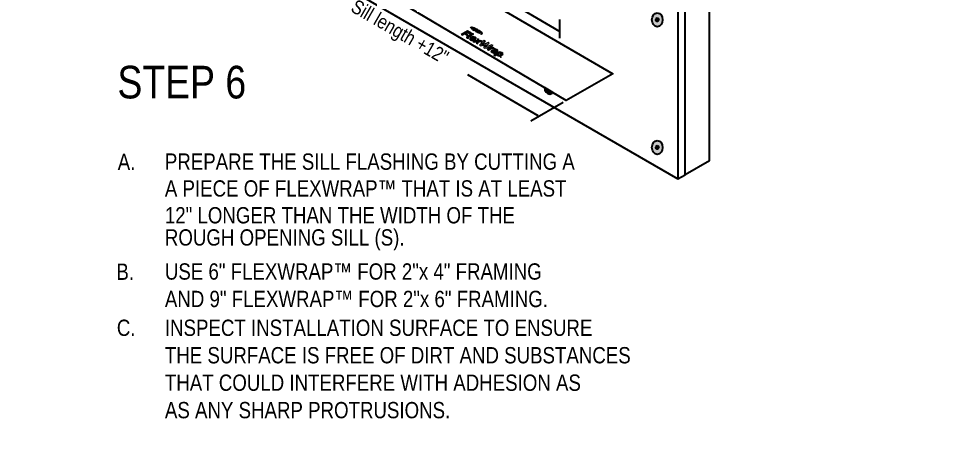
# Model space of a CAD drawing. Header units: inches. Extents: x -20.8 to 74.7, y -53.7 to 19.1.
# Drawn here: x -0.4 to 8.59, y 1.72 to 5.89 of the extents above; entities that cross this region are included whole.
import ezdxf

# ---------------------------------------------------------------- set-up
doc = ezdxf.new("R2010")
doc.units = ezdxf.units.IN
doc.header["$MEASUREMENT"] = 0
for name, color, linetype, lineweight in [('.ATI-TEXT', 7, 'Continuous', 0), ('G-ANNO-TTLB', 7, 'Continuous', 0), ('LOGOS', 7, 'Continuous', 0), ('TYVEK', 7, 'Continuous', 0)]:
    doc.layers.add(name, color=color, linetype=linetype, lineweight=lineweight)

# ---------------------------------------------------------------- blocks, each defined once
blk = doc.blocks.new('Block_140')
at = {"layer": 'TYVEK', "true_color": 0x003b71, "transparency": 33554687}
h = blk.add_hatch(color=156, dxfattribs=at)
h.dxf.hatch_style = 2
edge = h.paths.add_edge_path()
edge.add_ellipse((5.7175, 4.658), major_axis=(0, 0.0664), ratio=0.766948, start_angle=0, end_angle=360)
at = {"layer": 'TYVEK', "color": 252, "lineweight": 25, "true_color": 0x838484}
for p, q in [((5.704, 4.6584), (5.731, 4.6584)), ((5.7175, 4.6755), (5.7175, 4.6412))]:
    blk.add_line(p, q, dxfattribs=at)
at = {"layer": 'TYVEK', "color": 18, "lineweight": 25, "true_color": 0x000000}
blk.add_ellipse((5.7175, 4.658), major_axis=(0, 0.0664), ratio=0.766948, dxfattribs=at)
at = {"layer": 'TYVEK', "color": 252, "lineweight": 25, "true_color": 0x838484}
blk.add_ellipse((5.7175, 4.6584), major_axis=(0, 0.0171), ratio=0.788846, dxfattribs=at)
blk = doc.blocks.new('Block_144')
at = {"layer": 'TYVEK', "true_color": 0x003b71, "transparency": 33554687}
h = blk.add_hatch(color=156, dxfattribs=at)
h.dxf.hatch_style = 2
edge = h.paths.add_edge_path()
edge.add_ellipse((5.7175, 5.8823), major_axis=(0, 0.0664), ratio=0.766948, start_angle=0, end_angle=360)
at = {"layer": 'TYVEK', "color": 252, "lineweight": 25, "true_color": 0x838484}
for p, q in [((5.704, 5.8827), (5.731, 5.8827)), ((5.7175, 5.8999), (5.7175, 5.8656))]:
    blk.add_line(p, q, dxfattribs=at)
at = {"layer": 'TYVEK', "color": 18, "lineweight": 25, "true_color": 0x000000}
blk.add_ellipse((5.7175, 5.8823), major_axis=(0, 0.0664), ratio=0.766948, dxfattribs=at)
at = {"layer": 'TYVEK', "color": 252, "lineweight": 25, "true_color": 0x838484}
blk.add_ellipse((5.7175, 5.8827), major_axis=(0, 0.0171), ratio=0.788846, dxfattribs=at)
blk = doc.blocks.new('Block_138')
at = {"layer": 'TYVEK'}
for name in ['Block_144', 'Block_140']:
    blk.add_blockref(name, (0, 0), dxfattribs=at)
blk = doc.blocks.new('Block_152')
at = {"layer": 'TYVEK', "color": 18, "lineweight": 25, "true_color": 0x000000}
blk.add_line((2.1798, 6.5171), (5.913, 4.3558), dxfattribs=at)
for points in [[(2.0323, 6.4375)], [(5.7655, 4.2762)]]:
    blk.add_lwpolyline(points, dxfattribs=at)
blk = doc.blocks.new('Block_153')
at = {"layer": 'TYVEK', "true_color": 0x003b71, "transparency": 33554687}
h = blk.add_hatch(color=156, dxfattribs=at)
h.dxf.hatch_style = 2
edge = h.paths.add_edge_path()
edge.add_spline(control_points=[(4.7175, 5.1839), (4.7089, 5.1753), (4.6981, 5.17), (4.6864, 5.17), (4.6593, 5.17), (4.6371, 5.1975), (4.6356, 5.2324), (4.6356, 5.2324), (4.7175, 5.1839), (4.7175, 5.1839)], knot_values=[0, 0, 0, 0, 1, 1, 1, 2, 2, 2, 3, 3, 3, 3], degree=3, periodic=0)
at = {"layer": 'TYVEK', "color": 18, "lineweight": 25, "true_color": 0x000000}
blk.add_open_spline([(4.7175, 5.1839), (4.7089, 5.1753), (4.6981, 5.17), (4.6864, 5.17), (4.6593, 5.17), (4.6371, 5.1975), (4.6356, 5.2324), (4.6356, 5.2324), (4.7175, 5.1839), (4.7175, 5.1839)], degree=3, knots=[0, 0, 0, 0, 1, 1, 1, 2, 2, 2, 3, 3, 3, 3], dxfattribs=at)
blk = doc.blocks.new('Block_625')
at = {"layer": '.ATI-TEXT', "char_height": 0.2, "attachment_point": 7}
for s, insert in [('\\C18;\\c0;\\FArial Narrow|b0|i0|c1;\\H0.156297;\\W1.000000;A.', (0.5455, 4.4417)), ('\\C18;\\c0;\\FArial Narrow|b0|i0|c1;\\H0.156297;\\W1.000000;PREPARE THE SILL FLASHING BY CUTTING A', (0.9973, 4.4417)), ('\\C18;\\c0;\\FArial Narrow|b0|i0|c1;\\H0.156297;\\W1.000000;A PIECE OF FLEXWRAP™ THAT IS AT LEAST', (0.9973, 4.1844)), ('\\C18;\\c0;\\FArial Narrow|b0|i0|c1;\\H0.156297;\\W1.000000;12" LONGER THAN THE WIDTH OF THE', (0.9973, 3.927)), ('\\C18;\\c0;\\FArial Narrow|b0|i0|c1;\\H0.156297;\\W1.000000;ROUGH OPENING SILL (S).', (0.9973, 3.6697)), ('\\C18;\\c0;\\FArial Narrow|b0|i0|c1;\\H0.156297;\\W1.000000;B.', (0.5323, 3.3878)), ('\\C18;\\c0;\\FArial Narrow|b0|i0|c1;\\H0.156297;\\W1.000000;USE 6" FLEXWRAP™ FOR 2"x 4" FRAMING ', (0.9973, 3.3878)), ('\\C18;\\c0;\\FArial Narrow|b0|i0|c1;\\H0.156297;\\W1.000000;AND 9" FLEXWRAP™ FOR 2"x 6" FRAMING. ', (0.9975, 3.1246)), ('\\C18;\\c0;\\FArial Narrow|b0|i0|c1;\\H0.156297;\\W1.000000;C.', (0.537, 2.8482)), ('\\C18;\\c0;\\FArial Narrow|b0|i0|c1;\\H0.156297;\\W1.000000;INSPECT INSTALLATION SURFACE TO ENSURE', (0.9973, 2.8482)), ('\\C18;\\c0;\\FArial Narrow|b0|i0|c1;\\H0.156297;\\W1.000000;THE SURFACE IS FREE OF DIRT AND SUBSTANCES', (0.9973, 2.585)), ('\\C18;\\c0;\\FArial Narrow|b0|i0|c1;\\H0.156297;\\W1.000000;THAT COULD INTERFERE WITH ADHESION AS', (0.9973, 2.3217)), ('\\C18;\\c0;\\FArial Narrow|b0|i0|c1;\\H0.156297;\\W1.000000;AS ANY SHARP PROTRUSIONS.', (0.9976, 2.0584))]:
    blk.add_mtext(s, dxfattribs=dict(at, insert=insert))
blk = doc.blocks.new('Block_828')
at = {"layer": 'LOGOS', "true_color": 0x17477e, "transparency": 33554687}
h = blk.add_hatch(color=156, dxfattribs=at)
h.dxf.hatch_style = 2
edge = h.paths.add_edge_path()
edge.add_spline(control_points=[(3.9295, 5.8119), (3.9267, 5.8103), (3.9268, 5.8072), (3.9293, 5.8031), (3.9293, 5.8031), (3.9447, 5.812), (3.9447, 5.812), (3.9376, 5.8134), (3.9323, 5.8135), (3.9295, 5.8119)], knot_values=[0, 0, 0, 0, 1, 1, 1, 2, 2, 2, 3, 3, 3, 3], degree=3, periodic=0)
edge.add_line((3.9295, 5.8119), (3.9295, 5.8119))
h = blk.add_hatch(color=156, dxfattribs=at)
h.dxf.hatch_style = 2
edge = h.paths.add_edge_path()
edge.add_spline(control_points=[(3.9452, 5.7956), (3.944, 5.7949), (3.9429, 5.7951), (3.942, 5.7956), (3.9414, 5.796), (3.9406, 5.7967), (3.94, 5.7973), (3.94, 5.7973), (3.9547, 5.8058), (3.9547, 5.8058), (3.9557, 5.8054), (3.957, 5.805), (3.9576, 5.8046), (3.9585, 5.8041), (3.9588, 5.8035), (3.9576, 5.8028), (3.9576, 5.8028), (3.9452, 5.7956), (3.9452, 5.7956)], knot_values=[0, 0, 0, 0, 1, 1, 1, 2, 2, 2, 3, 3, 3, 4, 4, 4, 5, 5, 5, 6, 6, 6, 6], degree=3, periodic=0)
edge = h.paths.add_edge_path()
edge.add_spline(control_points=[(3.962, 5.8065), (3.9607, 5.8073), (3.9584, 5.8082), (3.9538, 5.8096), (3.9538, 5.8096), (3.9334, 5.7978), (3.9334, 5.7978), (3.9356, 5.7955), (3.9374, 5.7938), (3.9388, 5.7931), (3.9418, 5.7913), (3.9455, 5.7914), (3.9485, 5.7931), (3.9485, 5.7931), (3.962, 5.8009), (3.962, 5.8009), (3.965, 5.8026), (3.9651, 5.8047), (3.962, 5.8065)], knot_values=[0, 0, 0, 0, 1, 1, 1, 2, 2, 2, 3, 3, 3, 4, 4, 4, 5, 5, 5, 6, 6, 6, 6], degree=3, periodic=0)
edge.add_line((3.962, 5.8065), (3.962, 5.8065))
h = blk.add_hatch(color=156, dxfattribs=at)
h.dxf.hatch_style = 2
edge = h.paths.add_edge_path()
edge.add_spline(control_points=[(3.9574, 5.7858), (3.9562, 5.7851), (3.955, 5.7849), (3.9537, 5.7859), (3.9525, 5.7868), (3.9527, 5.7874), (3.9541, 5.7882), (3.9541, 5.7882), (3.9762, 5.801), (3.9762, 5.801), (3.9752, 5.8015), (3.9727, 5.8026), (3.9717, 5.803), (3.9717, 5.803), (3.9492, 5.7901), (3.9492, 5.7901), (3.9457, 5.788), (3.946, 5.7862), (3.9497, 5.7836), (3.9531, 5.7811), (3.9573, 5.7809), (3.9612, 5.7832), (3.9612, 5.7832), (3.9849, 5.7968), (3.9849, 5.7968), (3.9841, 5.7973), (3.9813, 5.7986), (3.9803, 5.7991), (3.9803, 5.7991), (3.9574, 5.7858), (3.9574, 5.7858)], knot_values=[0, 0, 0, 0, 1, 1, 1, 2, 2, 2, 3, 3, 3, 4, 4, 4, 5, 5, 5, 6, 6, 6, 7, 7, 7, 8, 8, 8, 9, 9, 9, 10, 10, 10, 10], degree=3, periodic=0)
h = blk.add_hatch(color=156, dxfattribs=at)
h.dxf.hatch_style = 2
edge = h.paths.add_edge_path()
edge.add_spline(control_points=[(3.9825, 5.7825), (3.9812, 5.7818), (3.9801, 5.7817), (3.9784, 5.7827), (3.9784, 5.7827), (3.9769, 5.7835), (3.9769, 5.7835), (3.9769, 5.7835), (3.9887, 5.7903), (3.9887, 5.7903), (3.9894, 5.79), (3.9897, 5.7898), (3.9901, 5.7895), (3.992, 5.7885), (3.9917, 5.7878), (3.9903, 5.7871), (3.9903, 5.7871), (3.9825, 5.7825), (3.9825, 5.7825)], knot_values=[0, 0, 0, 0, 1, 1, 1, 2, 2, 2, 3, 3, 3, 4, 4, 4, 5, 5, 5, 6, 6, 6, 6], degree=3, periodic=0)
edge = h.paths.add_edge_path()
edge.add_spline(control_points=[(3.9945, 5.7918), (3.9938, 5.7922), (3.991, 5.7937), (3.9884, 5.795), (3.9884, 5.795), (3.9586, 5.7778), (3.9586, 5.7778), (3.9594, 5.7773), (3.9615, 5.776), (3.9626, 5.7753), (3.9626, 5.7753), (3.9728, 5.7811), (3.9728, 5.7811), (3.9728, 5.7811), (3.9744, 5.7802), (3.9744, 5.7802), (3.9788, 5.7776), (3.9826, 5.7777), (3.9864, 5.7799), (3.9864, 5.7799), (3.9952, 5.785), (3.9952, 5.785), (3.9989, 5.7871), (3.9987, 5.7894), (3.9945, 5.7918)], knot_values=[0, 0, 0, 0, 1, 1, 1, 2, 2, 2, 3, 3, 3, 4, 4, 4, 5, 5, 5, 6, 6, 6, 7, 7, 7, 8, 8, 8, 8], degree=3, periodic=0)
edge.add_line((3.9945, 5.7918), (3.9945, 5.7918))
h = blk.add_hatch(color=156, dxfattribs=at)
h.dxf.hatch_style = 2
edge = h.paths.add_edge_path()
edge.add_spline(control_points=[(3.9871, 5.7678), (3.986, 5.7671), (3.985, 5.767), (3.9834, 5.7679), (3.9818, 5.7687), (3.9821, 5.7693), (3.9833, 5.77), (3.9833, 5.77), (4.0019, 5.7808), (4.0019, 5.7808), (4.0031, 5.7815), (4.0042, 5.7816), (4.0057, 5.7807), (4.0071, 5.7798), (4.0069, 5.7792), (4.0057, 5.7786), (4.0057, 5.7786), (3.9871, 5.7678), (3.9871, 5.7678)], knot_values=[0, 0, 0, 0, 1, 1, 1, 2, 2, 2, 3, 3, 3, 4, 4, 4, 5, 5, 5, 6, 6, 6, 6], degree=3, periodic=0)
edge = h.paths.add_edge_path()
edge.add_spline(control_points=[(4.0099, 5.7831), (4.0061, 5.7855), (4.0021, 5.7858), (3.9982, 5.7836), (3.9982, 5.7836), (3.9787, 5.7723), (3.9787, 5.7723), (3.9745, 5.7699), (3.9749, 5.7677), (3.9792, 5.7654), (3.9835, 5.7632), (3.9871, 5.7629), (3.9915, 5.7654), (3.9915, 5.7654), (4.0101, 5.7762), (4.0101, 5.7762), (4.0143, 5.7786), (4.0139, 5.7806), (4.0099, 5.7831)], knot_values=[0, 0, 0, 0, 1, 1, 1, 2, 2, 2, 3, 3, 3, 4, 4, 4, 5, 5, 5, 6, 6, 6, 6], degree=3, periodic=0)
edge.add_line((4.0099, 5.7831), (4.0099, 5.7831))
h = blk.add_hatch(color=156, dxfattribs=at)
h.dxf.hatch_style = 2
edge = h.paths.add_edge_path()
edge.add_spline(control_points=[(4.0111, 5.7632), (4.0111, 5.7632), (4.0216, 5.7747), (4.0216, 5.7747), (4.0205, 5.7755), (4.0191, 5.7765), (4.018, 5.7772), (4.018, 5.7772), (3.9894, 5.7607), (3.9894, 5.7607), (3.9903, 5.7603), (3.9927, 5.7592), (3.994, 5.7586), (3.994, 5.7586), (4.0105, 5.7686), (4.0105, 5.7686), (4.0105, 5.7686), (3.9992, 5.7564), (3.9992, 5.7564), (4.0004, 5.7558), (4.0023, 5.7551), (4.0035, 5.7546), (4.0035, 5.7546), (4.0286, 5.7692), (4.0286, 5.7692), (4.0277, 5.7699), (4.0262, 5.7712), (4.0254, 5.7718), (4.0254, 5.7718), (4.0111, 5.7632), (4.0111, 5.7632)], knot_values=[0, 0, 0, 0, 1, 1, 1, 2, 2, 2, 3, 3, 3, 4, 4, 4, 5, 5, 5, 6, 6, 6, 7, 7, 7, 8, 8, 8, 9, 9, 9, 10, 10, 10, 10], degree=3, periodic=0)
h = blk.add_hatch(color=156, dxfattribs=at)
h.dxf.hatch_style = 2
edge = h.paths.add_edge_path()
edge.add_spline(control_points=[(4.0263, 5.7654), (4.0271, 5.7647), (4.028, 5.764), (4.0287, 5.7633), (4.0287, 5.7633), (4.0097, 5.7523), (4.0097, 5.7523), (4.0109, 5.7519), (4.013, 5.7512), (4.0145, 5.7507), (4.0145, 5.7507), (4.0316, 5.7606), (4.0316, 5.7606), (4.0324, 5.7598), (4.0332, 5.759), (4.0339, 5.7583), (4.0339, 5.7583), (4.0375, 5.7604), (4.0375, 5.7604), (4.0356, 5.7628), (4.0332, 5.7651), (4.0303, 5.7677), (4.0303, 5.7677), (4.0263, 5.7654), (4.0263, 5.7654)], knot_values=[0, 0, 0, 0, 1, 1, 1, 2, 2, 2, 3, 3, 3, 4, 4, 4, 5, 5, 5, 6, 6, 6, 7, 7, 7, 8, 8, 8, 8], degree=3, periodic=0)
h = blk.add_hatch(color=156, dxfattribs=at)
h.dxf.hatch_style = 2
edge = h.paths.add_edge_path()
edge.add_spline(control_points=[(4.0402, 5.748), (4.0374, 5.7464), (4.032, 5.7464), (4.0249, 5.7479), (4.0249, 5.7479), (4.0403, 5.7568), (4.0403, 5.7568), (4.0428, 5.7527), (4.043, 5.7496), (4.0402, 5.748)], knot_values=[0, 0, 0, 0, 1, 1, 1, 2, 2, 2, 3, 3, 3, 3], degree=3, periodic=0)
edge.add_line((4.0402, 5.748), (4.0402, 5.748))
h = blk.add_hatch(color=156, dxfattribs=at)
h.dxf.hatch_style = 2
edge = h.paths.add_edge_path()
edge.add_spline(control_points=[(4.0287, 5.744), (4.0287, 5.744), (4.0291, 5.7437), (4.0291, 5.7437), (4.0291, 5.7437), (4.0288, 5.7427), (4.0288, 5.7427), (4.0288, 5.7427), (4.0305, 5.7429), (4.0305, 5.7429), (4.0305, 5.7429), (4.0309, 5.7427), (4.0309, 5.7427), (4.0309, 5.7427), (4.0287, 5.7414), (4.0287, 5.7414), (4.0287, 5.7414), (4.0283, 5.7416), (4.0283, 5.7416), (4.0283, 5.7416), (4.0299, 5.7425), (4.0299, 5.7425), (4.0299, 5.7425), (4.0281, 5.7423), (4.0281, 5.7423), (4.0281, 5.7423), (4.0281, 5.7423), (4.0281, 5.7423), (4.0281, 5.7423), (4.0285, 5.7434), (4.0285, 5.7434), (4.0285, 5.7434), (4.0269, 5.7424), (4.0269, 5.7424), (4.0269, 5.7424), (4.0265, 5.7427), (4.0265, 5.7427), (4.0265, 5.7427), (4.0287, 5.744), (4.0287, 5.744)], knot_values=[0, 0, 0, 0, 1, 1, 1, 2, 2, 2, 3, 3, 3, 4, 4, 4, 5, 5, 5, 6, 6, 6, 7, 7, 7, 8, 8, 8, 9, 9, 9, 10, 10, 10, 11, 11, 11, 12, 12, 12, 13, 13, 13, 13], degree=3, periodic=0)
edge = h.paths.add_edge_path()
edge.add_spline(control_points=[(4.0267, 5.7447), (4.0267, 5.7447), (4.026, 5.7451), (4.026, 5.7451), (4.026, 5.7451), (4.0264, 5.7453), (4.0264, 5.7453), (4.0264, 5.7453), (4.0282, 5.7442), (4.0282, 5.7442), (4.0282, 5.7442), (4.0278, 5.744), (4.0278, 5.744), (4.0278, 5.744), (4.0271, 5.7444), (4.0271, 5.7444), (4.0271, 5.7444), (4.0253, 5.7434), (4.0253, 5.7434), (4.0253, 5.7434), (4.0249, 5.7436), (4.0249, 5.7436), (4.0249, 5.7436), (4.0267, 5.7447), (4.0267, 5.7447)], knot_values=[0, 0, 0, 0, 1, 1, 1, 2, 2, 2, 3, 3, 3, 4, 4, 4, 5, 5, 5, 6, 6, 6, 7, 7, 7, 8, 8, 8, 8], degree=3, periodic=0)
at = {"layer": 'LOGOS'}
for points, knots in [([(3.9295, 5.8119), (3.9267, 5.8103), (3.9268, 5.8072), (3.9293, 5.8031), (3.9293, 5.8031), (3.9447, 5.812), (3.9447, 5.812), (3.9376, 5.8134), (3.9323, 5.8135), (3.9295, 5.8119)], [0, 0, 0, 0, 1, 1, 1, 2, 2, 2, 3, 3, 3, 3]), ([(3.962, 5.8065), (3.9607, 5.8073), (3.9584, 5.8082), (3.9538, 5.8096), (3.9538, 5.8096), (3.9334, 5.7978), (3.9334, 5.7978), (3.9356, 5.7955), (3.9374, 5.7938), (3.9388, 5.7931), (3.9418, 5.7913), (3.9455, 5.7914), (3.9485, 5.7931), (3.9485, 5.7931), (3.962, 5.8009), (3.962, 5.8009), (3.965, 5.8026), (3.9651, 5.8047), (3.962, 5.8065)], [0, 0, 0, 0, 1, 1, 1, 2, 2, 2, 3, 3, 3, 4, 4, 4, 5, 5, 5, 6, 6, 6, 6]), ([(3.9452, 5.7956), (3.944, 5.7949), (3.9429, 5.7951), (3.942, 5.7956), (3.9414, 5.796), (3.9406, 5.7967), (3.94, 5.7973), (3.94, 5.7973), (3.9547, 5.8058), (3.9547, 5.8058), (3.9557, 5.8054), (3.957, 5.805), (3.9576, 5.8046), (3.9585, 5.8041), (3.9588, 5.8035), (3.9576, 5.8028), (3.9576, 5.8028), (3.9452, 5.7956), (3.9452, 5.7956)], [0, 0, 0, 0, 1, 1, 1, 2, 2, 2, 3, 3, 3, 4, 4, 4, 5, 5, 5, 6, 6, 6, 6]), ([(3.9574, 5.7858), (3.9562, 5.7851), (3.955, 5.7849), (3.9537, 5.7859), (3.9525, 5.7868), (3.9527, 5.7874), (3.9541, 5.7882), (3.9541, 5.7882), (3.9762, 5.801), (3.9762, 5.801), (3.9752, 5.8015), (3.9727, 5.8026), (3.9717, 5.803), (3.9717, 5.803), (3.9492, 5.7901), (3.9492, 5.7901), (3.9457, 5.788), (3.946, 5.7862), (3.9497, 5.7836), (3.9531, 5.7811), (3.9573, 5.7809), (3.9612, 5.7832), (3.9612, 5.7832), (3.9849, 5.7968), (3.9849, 5.7968), (3.9841, 5.7973), (3.9813, 5.7986), (3.9803, 5.7991), (3.9803, 5.7991), (3.9574, 5.7858), (3.9574, 5.7858)], [0, 0, 0, 0, 1, 1, 1, 2, 2, 2, 3, 3, 3, 4, 4, 4, 5, 5, 5, 6, 6, 6, 7, 7, 7, 8, 8, 8, 9, 9, 9, 10, 10, 10, 10]), ([(3.9945, 5.7918), (3.9938, 5.7922), (3.991, 5.7937), (3.9884, 5.795), (3.9884, 5.795), (3.9586, 5.7778), (3.9586, 5.7778), (3.9594, 5.7773), (3.9615, 5.776), (3.9626, 5.7753), (3.9626, 5.7753), (3.9728, 5.7811), (3.9728, 5.7811), (3.9728, 5.7811), (3.9744, 5.7802), (3.9744, 5.7802), (3.9788, 5.7776), (3.9826, 5.7777), (3.9864, 5.7799), (3.9864, 5.7799), (3.9952, 5.785), (3.9952, 5.785), (3.9989, 5.7871), (3.9987, 5.7894), (3.9945, 5.7918)], [0, 0, 0, 0, 1, 1, 1, 2, 2, 2, 3, 3, 3, 4, 4, 4, 5, 5, 5, 6, 6, 6, 7, 7, 7, 8, 8, 8, 8]), ([(4.0099, 5.7831), (4.0061, 5.7855), (4.0021, 5.7858), (3.9982, 5.7836), (3.9982, 5.7836), (3.9787, 5.7723), (3.9787, 5.7723), (3.9745, 5.7699), (3.9749, 5.7677), (3.9792, 5.7654), (3.9835, 5.7632), (3.9871, 5.7629), (3.9915, 5.7654), (3.9915, 5.7654), (4.0101, 5.7762), (4.0101, 5.7762), (4.0143, 5.7786), (4.0139, 5.7806), (4.0099, 5.7831)], [0, 0, 0, 0, 1, 1, 1, 2, 2, 2, 3, 3, 3, 4, 4, 4, 5, 5, 5, 6, 6, 6, 6]), ([(3.9825, 5.7825), (3.9812, 5.7818), (3.9801, 5.7817), (3.9784, 5.7827), (3.9784, 5.7827), (3.9769, 5.7835), (3.9769, 5.7835), (3.9769, 5.7835), (3.9887, 5.7903), (3.9887, 5.7903), (3.9894, 5.79), (3.9897, 5.7898), (3.9901, 5.7895), (3.992, 5.7885), (3.9917, 5.7878), (3.9903, 5.7871), (3.9903, 5.7871), (3.9825, 5.7825), (3.9825, 5.7825)], [0, 0, 0, 0, 1, 1, 1, 2, 2, 2, 3, 3, 3, 4, 4, 4, 5, 5, 5, 6, 6, 6, 6]), ([(3.9871, 5.7678), (3.986, 5.7671), (3.985, 5.767), (3.9834, 5.7679), (3.9818, 5.7687), (3.9821, 5.7693), (3.9833, 5.77), (3.9833, 5.77), (4.0019, 5.7808), (4.0019, 5.7808), (4.0031, 5.7815), (4.0042, 5.7816), (4.0057, 5.7807), (4.0071, 5.7798), (4.0069, 5.7792), (4.0057, 5.7786), (4.0057, 5.7786), (3.9871, 5.7678), (3.9871, 5.7678)], [0, 0, 0, 0, 1, 1, 1, 2, 2, 2, 3, 3, 3, 4, 4, 4, 5, 5, 5, 6, 6, 6, 6]), ([(4.0111, 5.7632), (4.0111, 5.7632), (4.0216, 5.7747), (4.0216, 5.7747), (4.0205, 5.7755), (4.0191, 5.7765), (4.018, 5.7772), (4.018, 5.7772), (3.9894, 5.7607), (3.9894, 5.7607), (3.9903, 5.7603), (3.9927, 5.7592), (3.994, 5.7586), (3.994, 5.7586), (4.0105, 5.7686), (4.0105, 5.7686), (4.0105, 5.7686), (3.9992, 5.7564), (3.9992, 5.7564), (4.0004, 5.7558), (4.0023, 5.7551), (4.0035, 5.7546), (4.0035, 5.7546), (4.0286, 5.7692), (4.0286, 5.7692), (4.0277, 5.7699), (4.0262, 5.7712), (4.0254, 5.7718), (4.0254, 5.7718), (4.0111, 5.7632), (4.0111, 5.7632)], [0, 0, 0, 0, 1, 1, 1, 2, 2, 2, 3, 3, 3, 4, 4, 4, 5, 5, 5, 6, 6, 6, 7, 7, 7, 8, 8, 8, 9, 9, 9, 10, 10, 10, 10]), ([(4.0263, 5.7654), (4.0271, 5.7647), (4.028, 5.764), (4.0287, 5.7633), (4.0287, 5.7633), (4.0097, 5.7523), (4.0097, 5.7523), (4.0109, 5.7519), (4.013, 5.7512), (4.0145, 5.7507), (4.0145, 5.7507), (4.0316, 5.7606), (4.0316, 5.7606), (4.0324, 5.7598), (4.0332, 5.759), (4.0339, 5.7583), (4.0339, 5.7583), (4.0375, 5.7604), (4.0375, 5.7604), (4.0356, 5.7628), (4.0332, 5.7651), (4.0303, 5.7677), (4.0303, 5.7677), (4.0263, 5.7654), (4.0263, 5.7654)], [0, 0, 0, 0, 1, 1, 1, 2, 2, 2, 3, 3, 3, 4, 4, 4, 5, 5, 5, 6, 6, 6, 7, 7, 7, 8, 8, 8, 8]), ([(4.0402, 5.748), (4.0374, 5.7464), (4.032, 5.7464), (4.0249, 5.7479), (4.0249, 5.7479), (4.0403, 5.7568), (4.0403, 5.7568), (4.0428, 5.7527), (4.043, 5.7496), (4.0402, 5.748)], [0, 0, 0, 0, 1, 1, 1, 2, 2, 2, 3, 3, 3, 3]), ([(4.0267, 5.7447), (4.0267, 5.7447), (4.026, 5.7451), (4.026, 5.7451), (4.026, 5.7451), (4.0264, 5.7453), (4.0264, 5.7453), (4.0264, 5.7453), (4.0282, 5.7442), (4.0282, 5.7442), (4.0282, 5.7442), (4.0278, 5.744), (4.0278, 5.744), (4.0278, 5.744), (4.0271, 5.7444), (4.0271, 5.7444), (4.0271, 5.7444), (4.0253, 5.7434), (4.0253, 5.7434), (4.0253, 5.7434), (4.0249, 5.7436), (4.0249, 5.7436), (4.0249, 5.7436), (4.0267, 5.7447), (4.0267, 5.7447)], [0, 0, 0, 0, 1, 1, 1, 2, 2, 2, 3, 3, 3, 4, 4, 4, 5, 5, 5, 6, 6, 6, 7, 7, 7, 8, 8, 8, 8]), ([(4.0287, 5.744), (4.0287, 5.744), (4.0291, 5.7437), (4.0291, 5.7437), (4.0291, 5.7437), (4.0288, 5.7427), (4.0288, 5.7427), (4.0288, 5.7427), (4.0305, 5.7429), (4.0305, 5.7429), (4.0305, 5.7429), (4.0309, 5.7427), (4.0309, 5.7427), (4.0309, 5.7427), (4.0287, 5.7414), (4.0287, 5.7414), (4.0287, 5.7414), (4.0283, 5.7416), (4.0283, 5.7416), (4.0283, 5.7416), (4.0299, 5.7425), (4.0299, 5.7425), (4.0299, 5.7425), (4.0281, 5.7423), (4.0281, 5.7423), (4.0281, 5.7423), (4.0281, 5.7423), (4.0281, 5.7423), (4.0281, 5.7423), (4.0285, 5.7434), (4.0285, 5.7434), (4.0285, 5.7434), (4.0269, 5.7424), (4.0269, 5.7424), (4.0269, 5.7424), (4.0265, 5.7427), (4.0265, 5.7427), (4.0265, 5.7427), (4.0287, 5.744), (4.0287, 5.744)], [0, 0, 0, 0, 1, 1, 1, 2, 2, 2, 3, 3, 3, 4, 4, 4, 5, 5, 5, 6, 6, 6, 7, 7, 7, 8, 8, 8, 9, 9, 9, 10, 10, 10, 11, 11, 11, 12, 12, 12, 13, 13, 13, 13])]:
    blk.add_open_spline(points, degree=3, knots=knots, dxfattribs=at)
blk = doc.blocks.new('Block_830')
at = {"layer": 'LOGOS', "true_color": 0x17477e, "transparency": 33554687}
h = blk.add_hatch(color=156, dxfattribs=at)
h.dxf.hatch_style = 2
h.paths.add_polyline_path([(4.2125, 5.5295), (4.2111, 5.5303), (4.2121, 5.5308), (4.216, 5.5286), (4.2151, 5.528), (4.2136, 5.5289), (4.2093, 5.5263), (4.2082, 5.527)])
h = blk.add_hatch(color=156, dxfattribs=at)
h.dxf.hatch_style = 2
edge = h.paths.add_edge_path()
edge.add_spline(control_points=[(4.2224, 5.5249), (4.2224, 5.5249), (4.2171, 5.5218), (4.2171, 5.5218), (4.2171, 5.5218), (4.2161, 5.5224), (4.2161, 5.5224), (4.2161, 5.5224), (4.2186, 5.5239), (4.2186, 5.5239), (4.2189, 5.5241), (4.2193, 5.5242), (4.2196, 5.5244), (4.2184, 5.5241), (4.2171, 5.5239), (4.2156, 5.5237), (4.2156, 5.5237), (4.2147, 5.5242), (4.2147, 5.5242), (4.2151, 5.5251), (4.2154, 5.5259), (4.2159, 5.5266), (4.2156, 5.5264), (4.2153, 5.5262), (4.2149, 5.526), (4.2149, 5.526), (4.2124, 5.5245), (4.2124, 5.5245), (4.2124, 5.5245), (4.2114, 5.5251), (4.2114, 5.5251), (4.2114, 5.5251), (4.2167, 5.5282), (4.2167, 5.5282), (4.2167, 5.5282), (4.2178, 5.5275), (4.2178, 5.5275), (4.2171, 5.5265), (4.2167, 5.5257), (4.2162, 5.5246), (4.2181, 5.5248), (4.2196, 5.5251), (4.2212, 5.5255), (4.2212, 5.5255), (4.2224, 5.5249), (4.2224, 5.5249)], knot_values=[0, 0, 0, 0, 1, 1, 1, 2, 2, 2, 3, 3, 3, 4, 4, 4, 5, 5, 5, 6, 6, 6, 7, 7, 7, 8, 8, 8, 9, 9, 9, 10, 10, 10, 11, 11, 11, 12, 12, 12, 13, 13, 13, 14, 14, 14, 15, 15, 15, 15], degree=3, periodic=0)
at = {"layer": 'LOGOS'}
blk.add_lwpolyline([(4.2125, 5.5295), (4.2111, 5.5303), (4.2121, 5.5308), (4.216, 5.5286), (4.2151, 5.528), (4.2136, 5.5289), (4.2093, 5.5263), (4.2082, 5.527)], close=True, dxfattribs=at)
blk.add_open_spline([(4.2224, 5.5249), (4.2224, 5.5249), (4.2171, 5.5218), (4.2171, 5.5218), (4.2171, 5.5218), (4.2161, 5.5224), (4.2161, 5.5224), (4.2161, 5.5224), (4.2186, 5.5239), (4.2186, 5.5239), (4.2189, 5.5241), (4.2193, 5.5242), (4.2196, 5.5244), (4.2184, 5.5241), (4.2171, 5.5239), (4.2156, 5.5237), (4.2156, 5.5237), (4.2147, 5.5242), (4.2147, 5.5242), (4.2151, 5.5251), (4.2154, 5.5259), (4.2159, 5.5266), (4.2156, 5.5264), (4.2153, 5.5262), (4.2149, 5.526), (4.2149, 5.526), (4.2124, 5.5245), (4.2124, 5.5245), (4.2124, 5.5245), (4.2114, 5.5251), (4.2114, 5.5251), (4.2114, 5.5251), (4.2167, 5.5282), (4.2167, 5.5282), (4.2167, 5.5282), (4.2178, 5.5275), (4.2178, 5.5275), (4.2171, 5.5265), (4.2167, 5.5257), (4.2162, 5.5246), (4.2181, 5.5248), (4.2196, 5.5251), (4.2212, 5.5255), (4.2212, 5.5255), (4.2224, 5.5249), (4.2224, 5.5249)], degree=3, knots=[0, 0, 0, 0, 1, 1, 1, 2, 2, 2, 3, 3, 3, 4, 4, 4, 5, 5, 5, 6, 6, 6, 7, 7, 7, 8, 8, 8, 9, 9, 9, 10, 10, 10, 11, 11, 11, 12, 12, 12, 13, 13, 13, 14, 14, 14, 15, 15, 15, 15], dxfattribs=at)
blk = doc.blocks.new('Block_831')
at = {"layer": 'LOGOS', "true_color": 0x17477e, "transparency": 33554687}
h = blk.add_hatch(color=156, dxfattribs=at)
h.dxf.hatch_style = 2
edge = h.paths.add_edge_path()
edge.add_spline(control_points=[(3.8361, 5.7411), (3.8361, 5.7411), (3.8978, 5.7767), (3.8978, 5.7767), (3.8978, 5.7767), (3.9356, 5.7549), (3.9356, 5.7549), (3.9356, 5.7549), (3.9249, 5.7487), (3.9249, 5.7487), (3.9249, 5.7487), (3.8997, 5.7632), (3.8997, 5.7632), (3.8997, 5.7632), (3.883, 5.7535), (3.883, 5.7535), (3.883, 5.7535), (3.9041, 5.7413), (3.9041, 5.7413), (3.9041, 5.7413), (3.8934, 5.7351), (3.8934, 5.7351), (3.8934, 5.7351), (3.8722, 5.7473), (3.8722, 5.7473), (3.8722, 5.7473), (3.8488, 5.7338), (3.8488, 5.7338), (3.8488, 5.7338), (3.8361, 5.7411), (3.8361, 5.7411)], knot_values=[0, 0, 0, 0, 1, 1, 1, 2, 2, 2, 3, 3, 3, 4, 4, 4, 5, 5, 5, 6, 6, 6, 7, 7, 7, 8, 8, 8, 9, 9, 9, 10, 10, 10, 10], degree=3, periodic=0)
h = blk.add_hatch(color=156, dxfattribs=at)
h.dxf.hatch_style = 2
edge = h.paths.add_edge_path()
edge.add_spline(control_points=[(3.9105, 5.717), (3.9057, 5.7142), (3.9044, 5.7121), (3.9079, 5.71), (3.9088, 5.7095), (3.9098, 5.709), (3.9108, 5.7087), (3.9108, 5.7087), (3.9021, 5.7026), (3.9021, 5.7026), (3.9, 5.7034), (3.8969, 5.7048), (3.8951, 5.7058), (3.8849, 5.7117), (3.8875, 5.7179), (3.898, 5.724), (3.898, 5.724), (3.9451, 5.7511), (3.9451, 5.7511), (3.9451, 5.7511), (3.9581, 5.7445), (3.9581, 5.7445), (3.9581, 5.7445), (3.9105, 5.717), (3.9105, 5.717)], knot_values=[0, 0, 0, 0, 1, 1, 1, 2, 2, 2, 3, 3, 3, 4, 4, 4, 5, 5, 5, 6, 6, 6, 7, 7, 7, 8, 8, 8, 8], degree=3, periodic=0)
h = blk.add_hatch(color=156, dxfattribs=at)
h.dxf.hatch_style = 2
edge = h.paths.add_edge_path()
edge.add_spline(control_points=[(3.9451, 5.7091), (3.9451, 5.7091), (3.962, 5.6994), (3.962, 5.6994), (3.962, 5.6994), (3.963, 5.7), (3.963, 5.7), (3.968, 5.7028), (3.9689, 5.7065), (3.964, 5.7093), (3.9589, 5.7122), (3.9519, 5.7121), (3.9451, 5.7091)], knot_values=[0, 0, 0, 0, 1, 1, 1, 2, 2, 2, 3, 3, 3, 4, 4, 4, 4], degree=3, periodic=0)
edge = h.paths.add_edge_path()
edge.add_spline(control_points=[(3.9471, 5.6792), (3.9415, 5.6805), (3.9345, 5.6831), (3.9286, 5.6865), (3.9143, 5.6947), (3.9135, 5.7055), (3.9282, 5.714), (3.9422, 5.7221), (3.9607, 5.7224), (3.9737, 5.7149), (3.9853, 5.7082), (3.9848, 5.699), (3.973, 5.6922), (3.9703, 5.6907), (3.9679, 5.6895), (3.9659, 5.6885), (3.9659, 5.6885), (3.9379, 5.7047), (3.9379, 5.7047), (3.932, 5.7), (3.933, 5.6958), (3.9401, 5.6917), (3.9444, 5.6891), (3.9496, 5.6873), (3.955, 5.686), (3.955, 5.686), (3.9471, 5.6792), (3.9471, 5.6792)], knot_values=[0, 0, 0, 0, 1, 1, 1, 2, 2, 2, 3, 3, 3, 4, 4, 4, 5, 5, 5, 6, 6, 6, 7, 7, 7, 8, 8, 8, 9, 9, 9, 9], degree=3, periodic=0)
h = blk.add_hatch(color=156, dxfattribs=at)
h.dxf.hatch_style = 2
edge = h.paths.add_edge_path()
edge.add_spline(control_points=[(3.9883, 5.6805), (3.9888, 5.6877), (3.9902, 5.6939), (3.9963, 5.7006), (3.9963, 5.7006), (4.0095, 5.693), (4.0095, 5.693), (4.0067, 5.69), (4.0046, 5.6843), (4.0035, 5.6792), (4.0116, 5.6801), (4.0197, 5.6814), (4.0252, 5.6839), (4.0252, 5.6839), (4.0376, 5.6767), (4.0376, 5.6767), (4.0262, 5.6728), (4.0158, 5.6713), (4.0024, 5.6712), (4.0016, 5.6634), (3.9998, 5.6574), (3.9941, 5.6499), (3.9941, 5.6499), (3.9809, 5.6575), (3.9809, 5.6575), (3.984, 5.6614), (3.9861, 5.6678), (3.9873, 5.6728), (3.979, 5.6719), (3.9705, 5.6707), (3.9631, 5.6678), (3.9631, 5.6678), (3.9512, 5.6747), (3.9512, 5.6747), (3.9625, 5.6787), (3.9738, 5.6803), (3.9883, 5.6805)], knot_values=[0, 0, 0, 0, 1, 1, 1, 2, 2, 2, 3, 3, 3, 4, 4, 4, 5, 5, 5, 6, 6, 6, 7, 7, 7, 8, 8, 8, 9, 9, 9, 10, 10, 10, 11, 11, 11, 12, 12, 12, 12], degree=3, periodic=0)
h = blk.add_hatch(color=156, dxfattribs=at)
h.dxf.hatch_style = 2
edge = h.paths.add_edge_path()
edge.add_spline(control_points=[(4.1299, 5.6427), (4.1299, 5.6427), (4.1429, 5.6352), (4.1429, 5.6352), (4.119, 5.6253), (4.0889, 5.6147), (4.0644, 5.6093), (4.0644, 5.6093), (4.0505, 5.6173), (4.0505, 5.6173), (4.0572, 5.6262), (4.0662, 5.6359), (4.0774, 5.6462), (4.0595, 5.6398), (4.0428, 5.6345), (4.0273, 5.6307), (4.0273, 5.6307), (4.0134, 5.6387), (4.0134, 5.6387), (4.0232, 5.6526), (4.0411, 5.6702), (4.0584, 5.684), (4.0584, 5.684), (4.0713, 5.6766), (4.0713, 5.6766), (4.0554, 5.6642), (4.0395, 5.6493), (4.0328, 5.6413), (4.047, 5.645), (4.0732, 5.6533), (4.095, 5.6629), (4.095, 5.6629), (4.1063, 5.6563), (4.1063, 5.6563), (4.0898, 5.6437), (4.0753, 5.6287), (4.0689, 5.6205), (4.0827, 5.6244), (4.1087, 5.6335), (4.1299, 5.6427)], knot_values=[0, 0, 0, 0, 1, 1, 1, 2, 2, 2, 3, 3, 3, 4, 4, 4, 5, 5, 5, 6, 6, 6, 7, 7, 7, 8, 8, 8, 9, 9, 9, 10, 10, 10, 11, 11, 11, 12, 12, 12, 13, 13, 13, 13], degree=3, periodic=0)
h = blk.add_hatch(color=156, dxfattribs=at)
h.dxf.hatch_style = 2
edge = h.paths.add_edge_path()
edge.add_spline(control_points=[(4.151, 5.6125), (4.1542, 5.6107), (4.1569, 5.6087), (4.1582, 5.6074), (4.1582, 5.6074), (4.1465, 5.6027), (4.1465, 5.6027), (4.1455, 5.6039), (4.1438, 5.6051), (4.1419, 5.6061), (4.1386, 5.608), (4.1358, 5.609), (4.1331, 5.6095), (4.1331, 5.6095), (4.0985, 5.5896), (4.0985, 5.5896), (4.0985, 5.5896), (4.0863, 5.5967), (4.0863, 5.5967), (4.0863, 5.5967), (4.1285, 5.621), (4.1285, 5.621), (4.1357, 5.6196), (4.1446, 5.6162), (4.151, 5.6125)], knot_values=[0, 0, 0, 0, 1, 1, 1, 2, 2, 2, 3, 3, 3, 4, 4, 4, 5, 5, 5, 6, 6, 6, 7, 7, 7, 8, 8, 8, 8], degree=3, periodic=0)
h = blk.add_hatch(color=156, dxfattribs=at)
h.dxf.hatch_style = 2
edge = h.paths.add_edge_path()
edge.add_spline(control_points=[(4.1507, 5.5698), (4.1507, 5.5698), (4.1601, 5.5752), (4.1601, 5.5752), (4.1585, 5.5766), (4.1566, 5.578), (4.1545, 5.5793), (4.1504, 5.5816), (4.1456, 5.5825), (4.1415, 5.5802), (4.1378, 5.578), (4.1385, 5.5754), (4.1432, 5.5726), (4.1459, 5.5711), (4.1486, 5.5701), (4.1507, 5.5698)], knot_values=[0, 0, 0, 0, 1, 1, 1, 2, 2, 2, 3, 3, 3, 4, 4, 4, 5, 5, 5, 5], degree=3, periodic=0)
edge = h.paths.add_edge_path()
edge.add_spline(control_points=[(4.1332, 5.5683), (4.1211, 5.5753), (4.1209, 5.5823), (4.1288, 5.5869), (4.1375, 5.5919), (4.1498, 5.5907), (4.1606, 5.5846), (4.163, 5.5832), (4.1659, 5.5811), (4.1678, 5.5796), (4.1678, 5.5796), (4.1699, 5.5809), (4.1699, 5.5809), (4.1752, 5.584), (4.1747, 5.5872), (4.1687, 5.5907), (4.1648, 5.5929), (4.16, 5.595), (4.1549, 5.5962), (4.1549, 5.5962), (4.1622, 5.603), (4.1622, 5.603), (4.1676, 5.6017), (4.1748, 5.5988), (4.1802, 5.5957), (4.1933, 5.5881), (4.1929, 5.5804), (4.181, 5.5735), (4.181, 5.5735), (4.1565, 5.5594), (4.1565, 5.5594), (4.151, 5.5604), (4.1421, 5.5632), (4.1332, 5.5683)], knot_values=[0, 0, 0, 0, 1, 1, 1, 2, 2, 2, 3, 3, 3, 4, 4, 4, 5, 5, 5, 6, 6, 6, 7, 7, 7, 8, 8, 8, 9, 9, 9, 10, 10, 10, 11, 11, 11, 11], degree=3, periodic=0)
h = blk.add_hatch(color=156, dxfattribs=at)
h.dxf.hatch_style = 2
edge = h.paths.add_edge_path()
edge.add_spline(control_points=[(4.1908, 5.5467), (4.1986, 5.5422), (4.207, 5.5428), (4.2161, 5.5481), (4.224, 5.5527), (4.2259, 5.5577), (4.2178, 5.5623), (4.2156, 5.5636), (4.2136, 5.5643), (4.211, 5.5649), (4.211, 5.5649), (4.1863, 5.5507), (4.1863, 5.5507), (4.1873, 5.5493), (4.1882, 5.5482), (4.1908, 5.5467)], knot_values=[0, 0, 0, 0, 1, 1, 1, 2, 2, 2, 3, 3, 3, 4, 4, 4, 5, 5, 5, 5], degree=3, periodic=0)
edge = h.paths.add_edge_path()
edge.add_spline(control_points=[(4.1827, 5.54), (4.1796, 5.5418), (4.1778, 5.5432), (4.1764, 5.5449), (4.1764, 5.5449), (4.1596, 5.5353), (4.1596, 5.5353), (4.1596, 5.5353), (4.1475, 5.5423), (4.1475, 5.5423), (4.1475, 5.5423), (4.2063, 5.5762), (4.2063, 5.5762), (4.2136, 5.5746), (4.2222, 5.5714), (4.2285, 5.5678), (4.2431, 5.5594), (4.243, 5.5493), (4.2289, 5.5411), (4.2144, 5.5328), (4.1965, 5.532), (4.1827, 5.54)], knot_values=[0, 0, 0, 0, 1, 1, 1, 2, 2, 2, 3, 3, 3, 4, 4, 4, 5, 5, 5, 6, 6, 6, 7, 7, 7, 7], degree=3, periodic=0)
at = {"layer": 'LOGOS'}
for points, knots in [([(3.8361, 5.7411), (3.8361, 5.7411), (3.8978, 5.7767), (3.8978, 5.7767), (3.8978, 5.7767), (3.9356, 5.7549), (3.9356, 5.7549), (3.9356, 5.7549), (3.9249, 5.7487), (3.9249, 5.7487), (3.9249, 5.7487), (3.8997, 5.7632), (3.8997, 5.7632), (3.8997, 5.7632), (3.883, 5.7535), (3.883, 5.7535), (3.883, 5.7535), (3.9041, 5.7413), (3.9041, 5.7413), (3.9041, 5.7413), (3.8934, 5.7351), (3.8934, 5.7351), (3.8934, 5.7351), (3.8722, 5.7473), (3.8722, 5.7473), (3.8722, 5.7473), (3.8488, 5.7338), (3.8488, 5.7338), (3.8488, 5.7338), (3.8361, 5.7411), (3.8361, 5.7411)], [0, 0, 0, 0, 1, 1, 1, 2, 2, 2, 3, 3, 3, 4, 4, 4, 5, 5, 5, 6, 6, 6, 7, 7, 7, 8, 8, 8, 9, 9, 9, 10, 10, 10, 10]), ([(3.9105, 5.717), (3.9057, 5.7142), (3.9044, 5.7121), (3.9079, 5.71), (3.9088, 5.7095), (3.9098, 5.709), (3.9108, 5.7087), (3.9108, 5.7087), (3.9021, 5.7026), (3.9021, 5.7026), (3.9, 5.7034), (3.8969, 5.7048), (3.8951, 5.7058), (3.8849, 5.7117), (3.8875, 5.7179), (3.898, 5.724), (3.898, 5.724), (3.9451, 5.7511), (3.9451, 5.7511), (3.9451, 5.7511), (3.9581, 5.7445), (3.9581, 5.7445), (3.9581, 5.7445), (3.9105, 5.717), (3.9105, 5.717)], [0, 0, 0, 0, 1, 1, 1, 2, 2, 2, 3, 3, 3, 4, 4, 4, 5, 5, 5, 6, 6, 6, 7, 7, 7, 8, 8, 8, 8]), ([(3.9471, 5.6792), (3.9415, 5.6805), (3.9345, 5.6831), (3.9286, 5.6865), (3.9143, 5.6947), (3.9135, 5.7055), (3.9282, 5.714), (3.9422, 5.7221), (3.9607, 5.7224), (3.9737, 5.7149), (3.9853, 5.7082), (3.9848, 5.699), (3.973, 5.6922), (3.9703, 5.6907), (3.9679, 5.6895), (3.9659, 5.6885), (3.9659, 5.6885), (3.9379, 5.7047), (3.9379, 5.7047), (3.932, 5.7), (3.933, 5.6958), (3.9401, 5.6917), (3.9444, 5.6891), (3.9496, 5.6873), (3.955, 5.686), (3.955, 5.686), (3.9471, 5.6792), (3.9471, 5.6792)], [0, 0, 0, 0, 1, 1, 1, 2, 2, 2, 3, 3, 3, 4, 4, 4, 5, 5, 5, 6, 6, 6, 7, 7, 7, 8, 8, 8, 9, 9, 9, 9]), ([(3.9451, 5.7091), (3.9451, 5.7091), (3.962, 5.6994), (3.962, 5.6994), (3.962, 5.6994), (3.963, 5.7), (3.963, 5.7), (3.968, 5.7028), (3.9689, 5.7065), (3.964, 5.7093), (3.9589, 5.7122), (3.9519, 5.7121), (3.9451, 5.7091)], [0, 0, 0, 0, 1, 1, 1, 2, 2, 2, 3, 3, 3, 4, 4, 4, 4]), ([(3.9883, 5.6805), (3.9888, 5.6877), (3.9902, 5.6939), (3.9963, 5.7006), (3.9963, 5.7006), (4.0095, 5.693), (4.0095, 5.693), (4.0067, 5.69), (4.0046, 5.6843), (4.0035, 5.6792), (4.0116, 5.6801), (4.0197, 5.6814), (4.0252, 5.6839), (4.0252, 5.6839), (4.0376, 5.6767), (4.0376, 5.6767), (4.0262, 5.6728), (4.0158, 5.6713), (4.0024, 5.6712), (4.0016, 5.6634), (3.9998, 5.6574), (3.9941, 5.6499), (3.9941, 5.6499), (3.9809, 5.6575), (3.9809, 5.6575), (3.984, 5.6614), (3.9861, 5.6678), (3.9873, 5.6728), (3.979, 5.6719), (3.9705, 5.6707), (3.9631, 5.6678), (3.9631, 5.6678), (3.9512, 5.6747), (3.9512, 5.6747), (3.9625, 5.6787), (3.9738, 5.6803), (3.9883, 5.6805)], [0, 0, 0, 0, 1, 1, 1, 2, 2, 2, 3, 3, 3, 4, 4, 4, 5, 5, 5, 6, 6, 6, 7, 7, 7, 8, 8, 8, 9, 9, 9, 10, 10, 10, 11, 11, 11, 12, 12, 12, 12]), ([(4.1299, 5.6427), (4.1299, 5.6427), (4.1429, 5.6352), (4.1429, 5.6352), (4.119, 5.6253), (4.0889, 5.6147), (4.0644, 5.6093), (4.0644, 5.6093), (4.0505, 5.6173), (4.0505, 5.6173), (4.0572, 5.6262), (4.0662, 5.6359), (4.0774, 5.6462), (4.0595, 5.6398), (4.0428, 5.6345), (4.0273, 5.6307), (4.0273, 5.6307), (4.0134, 5.6387), (4.0134, 5.6387), (4.0232, 5.6526), (4.0411, 5.6702), (4.0584, 5.684), (4.0584, 5.684), (4.0713, 5.6766), (4.0713, 5.6766), (4.0554, 5.6642), (4.0395, 5.6493), (4.0328, 5.6413), (4.047, 5.645), (4.0732, 5.6533), (4.095, 5.6629), (4.095, 5.6629), (4.1063, 5.6563), (4.1063, 5.6563), (4.0898, 5.6437), (4.0753, 5.6287), (4.0689, 5.6205), (4.0827, 5.6244), (4.1087, 5.6335), (4.1299, 5.6427)], [0, 0, 0, 0, 1, 1, 1, 2, 2, 2, 3, 3, 3, 4, 4, 4, 5, 5, 5, 6, 6, 6, 7, 7, 7, 8, 8, 8, 9, 9, 9, 10, 10, 10, 11, 11, 11, 12, 12, 12, 13, 13, 13, 13]), ([(4.151, 5.6125), (4.1542, 5.6107), (4.1569, 5.6087), (4.1582, 5.6074), (4.1582, 5.6074), (4.1465, 5.6027), (4.1465, 5.6027), (4.1455, 5.6039), (4.1438, 5.6051), (4.1419, 5.6061), (4.1386, 5.608), (4.1358, 5.609), (4.1331, 5.6095), (4.1331, 5.6095), (4.0985, 5.5896), (4.0985, 5.5896), (4.0985, 5.5896), (4.0863, 5.5967), (4.0863, 5.5967), (4.0863, 5.5967), (4.1285, 5.621), (4.1285, 5.621), (4.1357, 5.6196), (4.1446, 5.6162), (4.151, 5.6125)], [0, 0, 0, 0, 1, 1, 1, 2, 2, 2, 3, 3, 3, 4, 4, 4, 5, 5, 5, 6, 6, 6, 7, 7, 7, 8, 8, 8, 8]), ([(4.1332, 5.5683), (4.1211, 5.5753), (4.1209, 5.5823), (4.1288, 5.5869), (4.1375, 5.5919), (4.1498, 5.5907), (4.1606, 5.5846), (4.163, 5.5832), (4.1659, 5.5811), (4.1678, 5.5796), (4.1678, 5.5796), (4.1699, 5.5809), (4.1699, 5.5809), (4.1752, 5.584), (4.1747, 5.5872), (4.1687, 5.5907), (4.1648, 5.5929), (4.16, 5.595), (4.1549, 5.5962), (4.1549, 5.5962), (4.1622, 5.603), (4.1622, 5.603), (4.1676, 5.6017), (4.1748, 5.5988), (4.1802, 5.5957), (4.1933, 5.5881), (4.1929, 5.5804), (4.181, 5.5735), (4.181, 5.5735), (4.1565, 5.5594), (4.1565, 5.5594), (4.151, 5.5604), (4.1421, 5.5632), (4.1332, 5.5683)], [0, 0, 0, 0, 1, 1, 1, 2, 2, 2, 3, 3, 3, 4, 4, 4, 5, 5, 5, 6, 6, 6, 7, 7, 7, 8, 8, 8, 9, 9, 9, 10, 10, 10, 11, 11, 11, 11]), ([(4.1507, 5.5698), (4.1507, 5.5698), (4.1601, 5.5752), (4.1601, 5.5752), (4.1585, 5.5766), (4.1566, 5.578), (4.1545, 5.5793), (4.1504, 5.5816), (4.1456, 5.5825), (4.1415, 5.5802), (4.1378, 5.578), (4.1385, 5.5754), (4.1432, 5.5726), (4.1459, 5.5711), (4.1486, 5.5701), (4.1507, 5.5698)], [0, 0, 0, 0, 1, 1, 1, 2, 2, 2, 3, 3, 3, 4, 4, 4, 5, 5, 5, 5]), ([(4.1827, 5.54), (4.1796, 5.5418), (4.1778, 5.5432), (4.1764, 5.5449), (4.1764, 5.5449), (4.1596, 5.5353), (4.1596, 5.5353), (4.1596, 5.5353), (4.1475, 5.5423), (4.1475, 5.5423), (4.1475, 5.5423), (4.2063, 5.5762), (4.2063, 5.5762), (4.2136, 5.5746), (4.2222, 5.5714), (4.2285, 5.5678), (4.2431, 5.5594), (4.243, 5.5493), (4.2289, 5.5411), (4.2144, 5.5328), (4.1965, 5.532), (4.1827, 5.54)], [0, 0, 0, 0, 1, 1, 1, 2, 2, 2, 3, 3, 3, 4, 4, 4, 5, 5, 5, 6, 6, 6, 7, 7, 7, 7]), ([(4.1908, 5.5467), (4.1986, 5.5422), (4.207, 5.5428), (4.2161, 5.5481), (4.224, 5.5527), (4.2259, 5.5577), (4.2178, 5.5623), (4.2156, 5.5636), (4.2136, 5.5643), (4.211, 5.5649), (4.211, 5.5649), (4.1863, 5.5507), (4.1863, 5.5507), (4.1873, 5.5493), (4.1882, 5.5482), (4.1908, 5.5467)], [0, 0, 0, 0, 1, 1, 1, 2, 2, 2, 3, 3, 3, 4, 4, 4, 5, 5, 5, 5])]:
    blk.add_open_spline(points, degree=3, knots=knots, dxfattribs=at)
blk = doc.blocks.new('Block_829')
at = {"layer": 'LOGOS'}
for name in ['Block_831', 'Block_830']:
    blk.add_blockref(name, (0, 0), dxfattribs=at)
blk = doc.blocks.new('Block_827')
at = {"layer": 'LOGOS'}
for name in ['Block_829', 'Block_828']:
    blk.add_blockref(name, (0, 0), dxfattribs=at)

msp = doc.modelspace()

# ---------------------------------------------------------------- hatches: boundary and pattern name
at = {"layer": 'G-ANNO-TTLB', "true_color": 0xb9529f, "transparency": 33554687}
h = msp.add_hatch(color=233, dxfattribs=at)
edge = h.paths.add_edge_path()
edge.add_spline(control_points=[(20.0342, -15.1346), (20.0342, -15.1346), (-20.6658, -15.1346), (-20.6658, -15.1346), (-20.6658, -15.1346), (-20.6658, 19.0008), (-20.6658, 19.0008), (-20.6658, 19.0008), (20.0342, 19.0008), (20.0342, 19.0008), (20.0342, 19.0008), (20.0342, -15.1346), (20.0342, -15.1346)], knot_values=[0, 0, 0, 0, 1, 1, 1, 2, 2, 2, 3, 3, 3, 4, 4, 4, 4], degree=3, periodic=0)
edge = h.paths.add_edge_path()
edge.add_spline(control_points=[(-20.5408, 18.8757), (-20.5408, 18.8757), (-20.5408, -15.0095), (-20.5408, -15.0095), (-20.5408, -15.0095), (19.9092, -15.0095), (19.9092, -15.0095), (19.9092, -15.0095), (19.9092, 18.8757), (19.9092, 18.8757), (19.9092, 18.8757), (-20.5408, 18.8757), (-20.5408, 18.8757)], knot_values=[0, 0, 0, 0, 1, 1, 1, 2, 2, 2, 3, 3, 3, 4, 4, 4, 4], degree=3, periodic=0)
edge.add_line((-20.5408, 18.8757), (-20.5408, 18.8757))

# ---------------------------------------------------------------- linework, layer by layer
at = {"layer": 'G-ANNO-TTLB'}
for points in [[(20.0342, -15.1346), (20.0342, -15.1346), (-20.6658, -15.1346), (-20.6658, -15.1346), (-20.6658, -15.1346), (-20.6658, 19.0008), (-20.6658, 19.0008), (-20.6658, 19.0008), (20.0342, 19.0008), (20.0342, 19.0008), (20.0342, 19.0008), (20.0342, -15.1346), (20.0342, -15.1346)], [(-20.5408, 18.8757), (-20.5408, 18.8757), (-20.5408, -15.0095), (-20.5408, -15.0095), (-20.5408, -15.0095), (19.9092, -15.0095), (19.9092, -15.0095), (19.9092, -15.0095), (19.9092, 18.8757), (19.9092, 18.8757), (19.9092, 18.8757), (-20.5408, 18.8757), (-20.5408, 18.8757)]]:
    msp.add_open_spline(points, degree=3, knots=[0, 0, 0, 0, 1, 1, 1, 2, 2, 2, 3, 3, 3, 4, 4, 4, 4], dxfattribs=at)
at = {"layer": 'TYVEK', "color": 33, "lineweight": 25, "true_color": 0xcb9865}
for p, q in [((6.2194, 4.5295), (6.2194, 11.1055)), ((6.2193, 4.5295), (5.986, 4.3945))]:
    msp.add_line(p, q, dxfattribs=at)
at = {"layer": 'TYVEK', "color": 18, "lineweight": 25, "true_color": 0x000000}
msp.add_line((5.913, 10.9318), (5.913, 4.3558), dxfattribs=at)
at = {"layer": 'TYVEK', "color": 2, "lineweight": 25, "true_color": 0xf5eb12}
for p, q in [((5.986, 4.3945), (5.986, 10.9705)), ((5.913, 4.3558), (5.986, 4.3945))]:
    msp.add_line(p, q, dxfattribs=at)
at = {"layer": 'TYVEK', "color": 240, "lineweight": 25, "true_color": 0xed2327}
for p, q in [((4.0132, 6.2238), (4.7825, 5.7701)), ((4.7836, 5.7053), (4.7836, 5.8836)), ((4.5757, 4.9622), (3.8999, 5.3532)), ((4.8159, 5.0882), (4.5048, 4.9104))]:
    msp.add_line(p, q, dxfattribs=at)
at = {"layer": 'TYVEK', "color": 133, "lineweight": 25, "true_color": 0x70ccdd}
msp.add_lwpolyline([(2.7965, 6.8186), (5.2904, 5.3634), (4.8447, 5.1087), (2.3682, 6.5738)], close=True, dxfattribs=at)
at = {"layer": 'TYVEK', "color": 18, "lineweight": 25, "true_color": 0x000000}
for points in [[(4.6629, 5.7794)], [(4.7825, 5.7109)]]:
    msp.add_lwpolyline(points, dxfattribs=at)
at = {"layer": 'TYVEK', "color": 18, "lineweight": 18, "true_color": 0x000000}
msp.add_lwpolyline([(4.7825, 5.7109)], dxfattribs=at)

# ---------------------------------------------------------------- block references
at = {"layer": '.ATI-TEXT'}
msp.add_blockref('Block_625', (0, 0), dxfattribs=at)
at = {"layer": 'LOGOS'}
msp.add_blockref('Block_827', (0, 0), dxfattribs=at)
at = {"layer": 'TYVEK'}
for name in ['Block_138', 'Block_152', 'Block_153']:
    msp.add_blockref(name, (0, 0), dxfattribs=at)

# ---------------------------------------------------------------- texts
at = {"layer": '.ATI-TEXT', "insert": (0.5426, 5.1235), "char_height": 0.2, "attachment_point": 7}
msp.add_mtext('\\C18;\\c0;\\FArial Narrow|b0|i0|c1;\\H0.312594;\\W1.000000;STEP 6', dxfattribs=at)
at = {"layer": 'TYVEK', "insert": (2.749, 5.9333), "char_height": 0.2, "attachment_point": 7, "rotation": 330.00013}
msp.add_mtext('\\C240;\\c2565101;\\FArial Narrow|b0|i0|c1;\\H0.134569;\\W1.007294;Sill length +12"', dxfattribs=at)

doc.saveas('drawing.dxf')
